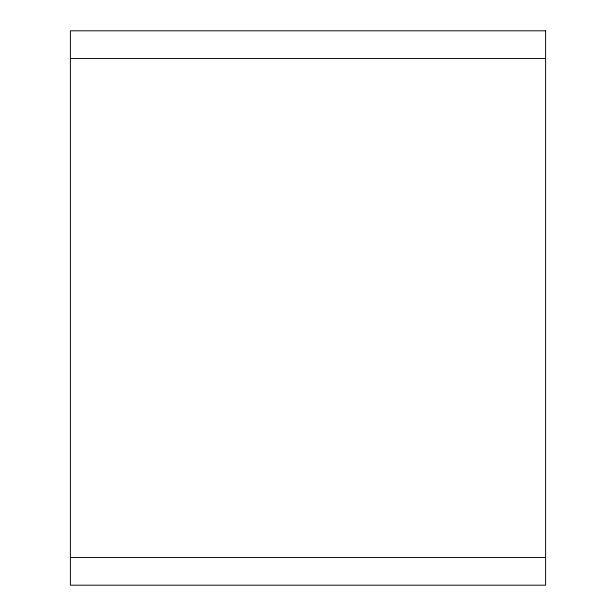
<?xml version="1.0" encoding="UTF-8"?>
<svg xmlns="http://www.w3.org/2000/svg" width="616" height="616" viewBox="0 0 616 616"><rect width="100%" height="100%" fill="white"/><g stroke="black" fill="none" stroke-linecap="round" stroke-linejoin="round"><path stroke-width="0.92" d="M70.401 58.52L545.599 58.52M70.401 557.48L545.599 557.48M545.599 30.8L70.401 30.8L70.401 585.2L545.599 585.2L545.599 30.8"/></g></svg>
